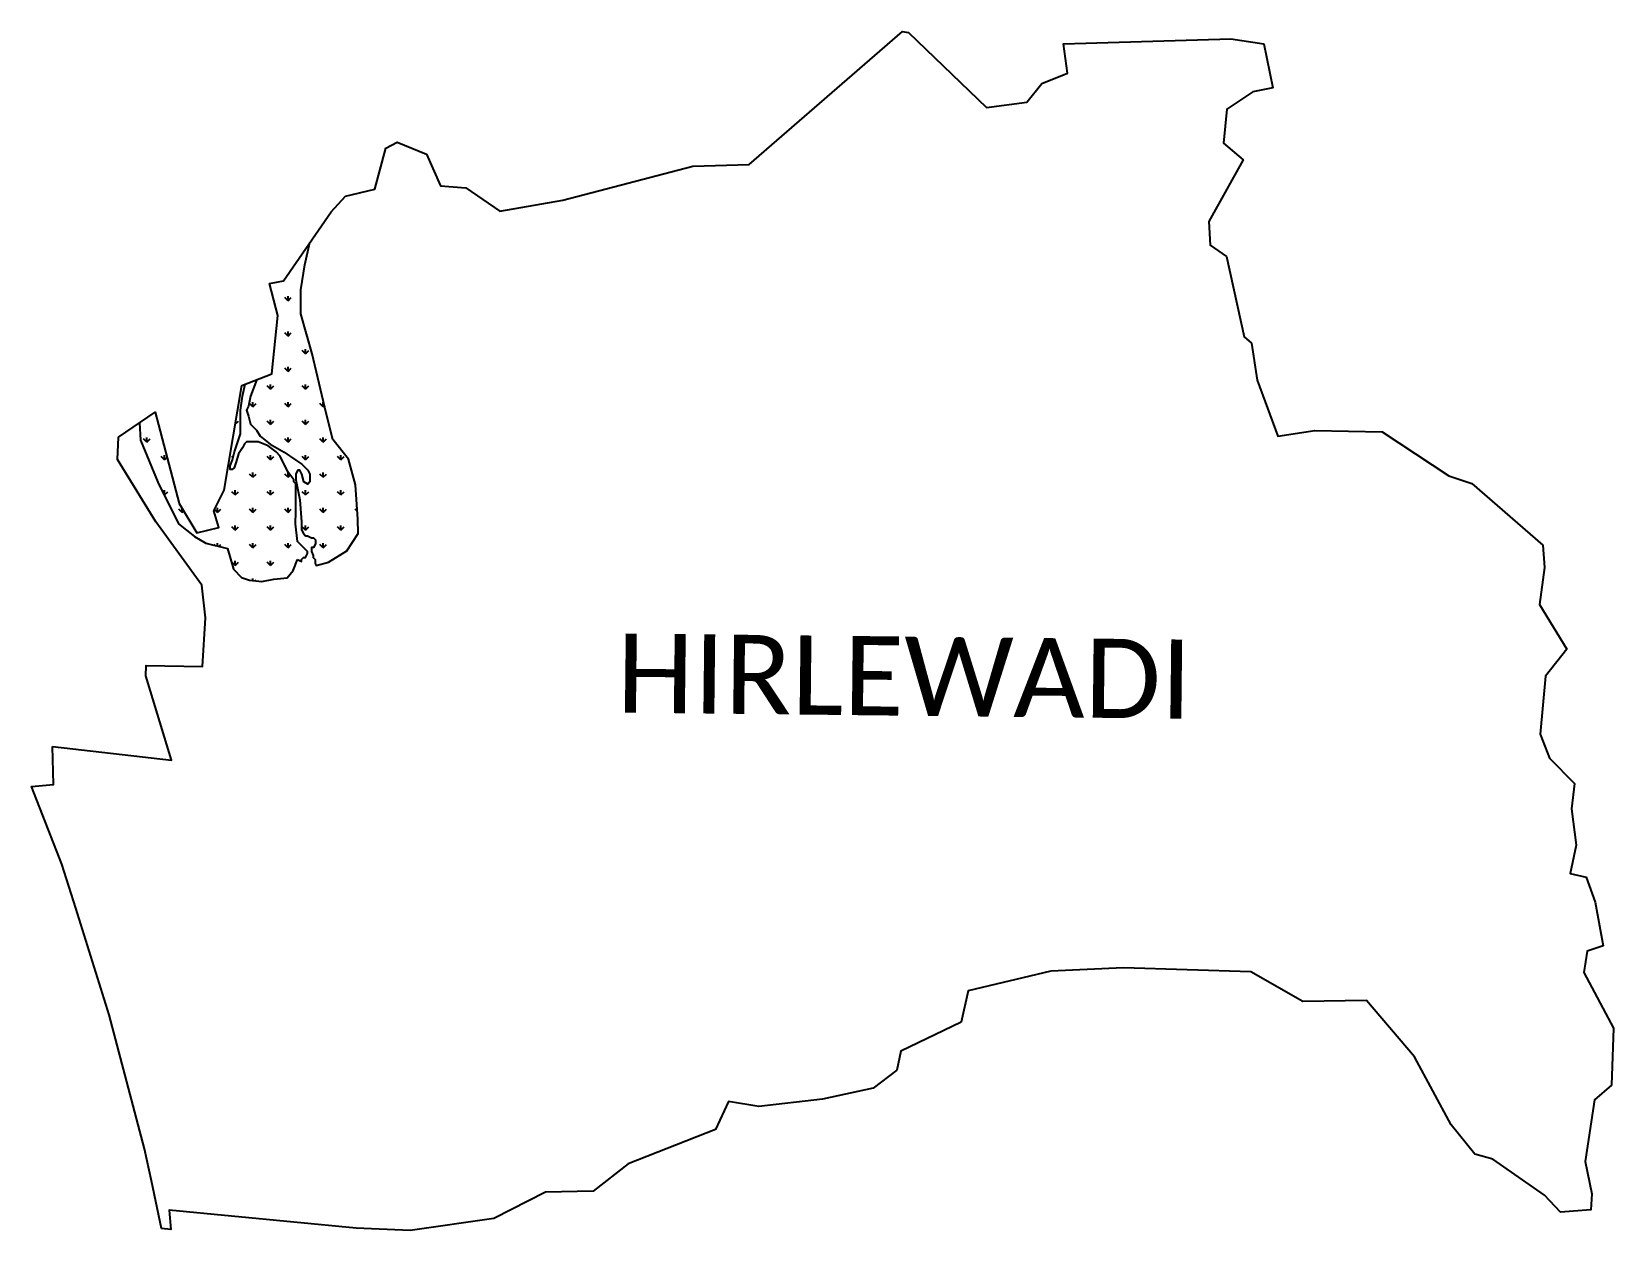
# Model space of a CAD drawing. Header units: metres. Extents: x 333256 to 336477, y 1789489 to 1791930.
import ezdxf

# ---------------------------------------------------------------- set-up
doc = ezdxf.new("R2010")
doc.units = ezdxf.units.M
doc.layers.add('MANGROOVES', color=112, linetype='Continuous')
doc.layers.add('VILLAGE NAME', color=250, linetype='Continuous')

msp = doc.modelspace()

# ---------------------------------------------------------------- linework, layer by layer
at = {"color": 3}
msp.add_lwpolyline([(333298.9, 1790474), (333540.7, 1790446.1), (333488.9, 1790618), (333489.1, 1790639), (333603.8, 1790637.2), (333610, 1790736.2), (333602.8, 1790802.4), (333509.1, 1790932), (333430.7, 1791058.5), (333432.7, 1791103.9), (333507.6, 1791154.8), (333556.7, 1790968.9), (333592.6, 1790909), (333637.6, 1790920), (333627.1, 1790954.4), (333648.2, 1790995.9), (333684.2, 1791209.6), (333745.2, 1791233), (333757.6, 1791351.7), (333740.4, 1791416.8), (333769.3, 1791422.6), (333866, 1791563.2), (333895.1, 1791594.9), (333955, 1791609.3), (333977.5, 1791692.4), (334000.7, 1791705), (334060.5, 1791680.6), (334088.7, 1791615.6), (334140.3, 1791611.5), (334209.4, 1791564.1), (334337.6, 1791586.7), (334602.2, 1791655.9), (334717.2, 1791659.4), (335029.2, 1791929.8), (335041.9, 1791928.2), (335200.5, 1791775.6), (335282.3, 1791786), (335313.4, 1791824.3), (335365.6, 1791844.9), (335357.5, 1791904.8), (335697.8, 1791914.9), (335765.5, 1791905.1), (335783.2, 1791815.1), (335742.9, 1791807.5), (335690.2, 1791771.7), (335682.9, 1791703), (335723.2, 1791668.6), (335653.1, 1791543.5), (335655.6, 1791495.2), (335688.9, 1791472.2), (335725.1, 1791308.6), (335740.1, 1791295.3), (335751.3, 1791220.1), (335793.6, 1791106.1), (335868.9, 1791117.5), (336006.5, 1791114.9), (336141.9, 1791025.3), (336188.5, 1791009.4), (336333, 1790884.2), (336336.4, 1790838.4), (336326.8, 1790763.5), (336382.3, 1790672.5), (336338.9, 1790617.4), (336327.8, 1790499.4), (336347.2, 1790450.4), (336397.7, 1790398.8), (336391.6, 1790347.2), (336401.5, 1790273.3), (336388.8, 1790215.7), (336421.3, 1790208.3), (336440.2, 1790157.2), (336456.4, 1790068.4), (336423.6, 1790057.2), (336417.1, 1790014), (336477, 1789900.7), (336473, 1789784.4), (336438.5, 1789755), (336419.4, 1789628.9), (336432.8, 1789563.2), (336430.9, 1789530.7), (336369, 1789526.1), (336337, 1789560.9), (336231.4, 1789634.1), (336194.8, 1789644.3), (336146.5, 1789703.7), (336072.1, 1789842.2), (335974.5, 1789956.8), (335844.6, 1789954.7), (335738.5, 1790015.3), (335479.7, 1790023.4), (335331.6, 1790016.9), (335163.1, 1789976.9), (335149.1, 1789913), (335026, 1789853.9), (335018.1, 1789815.2), (334969.9, 1789778.3), (334866.5, 1789756.4), (334736.9, 1789740.9), (334674.8, 1789751.5), (334648.5, 1789694.2), (334470.7, 1789624.5), (334399.6, 1789569.1), (334302.3, 1789566.6), (334197.1, 1789512.9), (334027.1, 1789489), (333917.1, 1789493.2), (333536.2, 1789530.1), (333539.7, 1789490.9), (333520.5, 1789492.8), (333500.1, 1789589.7), (333486.1, 1789655), (333413.7, 1789928), (333345.8, 1790145.3), (333317.8, 1790234.4), (333256.1, 1790392.5), (333300.6, 1790397.1), (333298.9, 1790474)], dxfattribs=at)
at = {"layer": 'MANGROOVES', "linetype": 'Continuous'}
for p, q in [((333817.5, 1791492.6), (333820.8, 1791496)), ((333807.4, 1791424.1), (333807.3, 1791424.1)), ((333778.2, 1791381.5), (333771.4, 1791388.2)), ((333778.2, 1791381.5), (333778.2, 1791391)), ((333778.2, 1791381.5), (333784.9, 1791388.2)), ((333778.2, 1791309.6), (333771.4, 1791316.4)), ((333778.2, 1791309.6), (333778.2, 1791319.2)), ((333778.2, 1791309.6), (333784.9, 1791316.4)), ((333814.1, 1791273.7), (333807.3, 1791280.5)), ((333814.1, 1791273.7), (333814.1, 1791283.3)), ((333814.1, 1791273.7), (333820.8, 1791280.5)), ((333778.2, 1791237.8), (333771.4, 1791244.5)), ((333778.2, 1791237.8), (333778.2, 1791247.3)), ((333778.2, 1791237.8), (333784.9, 1791244.5)), ((333742.2, 1791201.9), (333735.5, 1791208.6)), ((333742.2, 1791201.9), (333742.2, 1791211.4)), ((333742.2, 1791201.9), (333749, 1791208.6)), ((333814.1, 1791201.9), (333807.3, 1791208.6)), ((333814.1, 1791201.9), (333814.1, 1791211.4)), ((333814.1, 1791201.9), (333820.8, 1791208.6)), ((333706.3, 1791166), (333699.6, 1791172.7)), ((333706.3, 1791166), (333706.3, 1791175.5)), ((333706.3, 1791166), (333713.1, 1791172.7)), ((333778.2, 1791166), (333771.4, 1791172.7)), ((333778.2, 1791166), (333778.2, 1791175.5)), ((333778.2, 1791166), (333784.9, 1791172.7)), ((333850, 1791166), (333843.3, 1791172.7)), ((333850, 1791166), (333850, 1791175.5)), ((333850, 1791166), (333852.4, 1791168.4)), ((333670.9, 1791130.5), (333677.1, 1791136.8)), ((333742.2, 1791130), (333735.5, 1791136.8)), ((333742.2, 1791130), (333742.2, 1791139.6)), ((333742.2, 1791130), (333749, 1791136.8)), ((333814.1, 1791130), (333807.3, 1791136.8)), ((333814.1, 1791130), (333814.1, 1791139.6)), ((333814.1, 1791130), (333820.8, 1791136.8)), ((333490.8, 1791094.1), (333484.1, 1791100.9)), ((333490.8, 1791094.1), (333490.8, 1791103.6)), ((333490.8, 1791094.1), (333497.5, 1791100.9)), ((333706.3, 1791094.1), (333706.1, 1791094.4)), ((333706.3, 1791094.1), (333706.3, 1791094.4)), ((333706.3, 1791094.1), (333706.6, 1791094.4)), ((333778.2, 1791094.1), (333771.4, 1791100.9)), ((333778.2, 1791094.1), (333778.2, 1791103.6)), ((333778.2, 1791094.1), (333784.9, 1791100.9)), ((333850, 1791094.1), (333843.3, 1791100.9)), ((333850, 1791094.1), (333850, 1791103.6)), ((333850, 1791094.1), (333856.7, 1791100.9)), ((333526.7, 1791058.2), (333520, 1791064.9)), ((333526.7, 1791058.2), (333526.7, 1791067.7)), ((333526.7, 1791058.2), (333531.8, 1791063.3)), ((333666, 1791062.6), (333663.7, 1791064.9)), ((333675.2, 1791063), (333677.1, 1791064.9)), ((333742.2, 1791058.2), (333735.5, 1791064.9)), ((333742.2, 1791058.2), (333742.2, 1791067.7)), ((333742.2, 1791058.2), (333749, 1791064.9)), ((333814.1, 1791058.2), (333807.3, 1791064.9)), ((333814.1, 1791058.2), (333814.1, 1791067.7)), ((333814.1, 1791058.2), (333820.8, 1791064.9)), ((333885.9, 1791058.2), (333879.2, 1791064.9)), ((333885.9, 1791058.2), (333885.9, 1791067.7)), ((333885.9, 1791058.2), (333892.7, 1791064.9)), ((333706.3, 1791022.3), (333699.6, 1791029)), ((333706.3, 1791022.3), (333706.3, 1791031.8)), ((333706.3, 1791022.3), (333713.1, 1791029)), ((333778.2, 1791022.3), (333771.4, 1791029)), ((333778.2, 1791022.3), (333778.2, 1791031.8)), ((333778.2, 1791022.3), (333782.8, 1791026.9)), ((333850, 1791022.3), (333843.3, 1791029)), ((333850, 1791022.3), (333850, 1791031.8)), ((333850, 1791022.3), (333856.7, 1791029)), ((333526.7, 1790986.4), (333525.2, 1790987.9)), ((333526.7, 1790986.4), (333526.7, 1790995.9)), ((333526.7, 1790986.4), (333533.4, 1790993.1)), ((333670.4, 1790986.4), (333663.7, 1790993.1)), ((333670.4, 1790986.4), (333670.4, 1790995.9)), ((333670.4, 1790986.4), (333677.1, 1790993.1)), ((333742.2, 1790986.4), (333735.5, 1790993.1)), ((333742.2, 1790986.4), (333742.2, 1790995.9)), ((333742.2, 1790986.4), (333749, 1790993.1)), ((333814.1, 1790986.4), (333807.3, 1790993.1)), ((333814.1, 1790986.4), (333814.1, 1790995.9)), ((333814.1, 1790986.4), (333820.8, 1790993.1)), ((333885.9, 1790986.4), (333879.2, 1790993.1)), ((333885.9, 1790986.4), (333885.9, 1790995.9)), ((333885.9, 1790986.4), (333892.7, 1790993.1)), ((333562.6, 1790950.4), (333555.9, 1790957.2)), ((333562.6, 1790950.4), (333562.6, 1790959.1)), ((333562.6, 1790950.4), (333565.9, 1790953.7)), ((333634.5, 1790950.4), (333628.3, 1790956.7)), ((333634.5, 1790950.4), (333634.5, 1790960)), ((333634.5, 1790950.4), (333641.2, 1790957.2)), ((333706.3, 1790950.4), (333699.6, 1790957.2)), ((333706.3, 1790950.4), (333706.3, 1790960)), ((333706.3, 1790950.4), (333713.1, 1790957.2)), ((333778.2, 1790950.4), (333771.4, 1790957.2)), ((333778.2, 1790950.4), (333778.2, 1790960)), ((333778.2, 1790950.4), (333784.9, 1790957.2)), ((333850, 1790950.4), (333843.3, 1790957.2)), ((333850, 1790950.4), (333850, 1790960)), ((333850, 1790950.4), (333856.7, 1790957.2)), ((333919.4, 1790952.9), (333915.1, 1790957.2)), ((333670.4, 1790914.5), (333663.7, 1790921.3)), ((333670.4, 1790914.5), (333670.4, 1790924)), ((333670.4, 1790914.5), (333677.1, 1790921.3)), ((333742.2, 1790914.5), (333735.5, 1790921.3)), ((333742.2, 1790914.5), (333742.2, 1790924)), ((333742.2, 1790914.5), (333749, 1790921.3)), ((333814.1, 1790914.5), (333807.3, 1790921.3)), ((333814.1, 1790914.5), (333814.1, 1790924)), ((333814.1, 1790914.5), (333820.8, 1790921.3)), ((333885.9, 1790914.5), (333879.2, 1790921.3)), ((333885.9, 1790914.5), (333885.9, 1790924)), ((333885.9, 1790914.5), (333892.7, 1790921.3)), ((333629, 1790884), (333627.7, 1790885.3)), ((333634.5, 1790882.7), (333634.5, 1790888.1)), ((333637.8, 1790881.9), (333641.2, 1790885.3)), ((333706.3, 1790878.6), (333699.6, 1790885.3)), ((333706.3, 1790878.6), (333706.3, 1790888.1)), ((333706.3, 1790878.6), (333713.1, 1790885.3)), ((333778.2, 1790878.6), (333771.4, 1790885.3)), ((333778.2, 1790878.6), (333778.2, 1790888.1)), ((333778.2, 1790878.6), (333784.9, 1790885.3)), ((333850, 1790878.6), (333843.3, 1790885.3)), ((333850, 1790878.6), (333850, 1790888.1)), ((333850, 1790878.6), (333856.7, 1790885.3)), ((333670.4, 1790842.7), (333670.4, 1790852.2)), ((333742.2, 1790842.7), (333742.2, 1790852.2)), ((333670.4, 1790842.7), (333663.7, 1790849.4)), ((333670.4, 1790842.7), (333677.1, 1790849.4)), ((333742.2, 1790842.7), (333735.5, 1790849.4)), ((333742.2, 1790842.7), (333749, 1790849.4)), ((333700, 1790813), (333699.6, 1790813.5)), ((333706.3, 1790812.3), (333706.3, 1790816.3)), ((333711.3, 1790811.8), (333713.1, 1790813.5))]:
    msp.add_line(p, q, dxfattribs=at)
at = {"layer": 'MANGROOVES', "flags": 128}
for points in [[(333833.7, 1790846.7), (333835.7, 1790842.6), (333860.9, 1790849.5), (333898.2, 1790872.5), (333921.2, 1790908.1), (333920.4, 1790937.1), (333915.7, 1791007.2), (333901.1, 1791059.3), (333869.7, 1791099), (333856.1, 1791152.7), (333827.5, 1791273.6), (333804.2, 1791355), (333804.2, 1791404), (333812.3, 1791454.8), (333822.8, 1791500.4)], [(333797.7, 1790854.9), (333805.4, 1790851), (333805.4, 1790855), (333809.5, 1790859), (333813.5, 1790859), (333817.6, 1790867), (333817.6, 1790871.1), (333809.6, 1790879.2), (333805.6, 1790883.3), (333801.5, 1790887.4), (333797.5, 1790891.4), (333793.7, 1790927.9), (333793.8, 1790952.2), (333793.9, 1790976.5), (333794, 1790996.7), (333794.1, 1791004.8), (333794.1, 1791008.9), (333790.1, 1791012.9), (333790.1, 1791017), (333778.1, 1791033.2), (333762, 1791065.7), (333754, 1791073.9), (333737.9, 1791086.1), (333717.7, 1791094.3), (333709.6, 1791094.4), (333701.5, 1791094.4), (333693.4, 1791094.4), (333689.3, 1791090.4), (333685.2, 1791082.3), (333677.1, 1791070.2), (333672.9, 1791054.1), (333668.8, 1791041.9), (333664.7, 1791037.9), (333660.7, 1791037.9), (333660.7, 1791046), (333664.9, 1791058.2), (333669, 1791074.3), (333677.2, 1791098.6), (333681.3, 1791110.7), (333681.4, 1791130.9), (333681.6, 1791159.3), (333685.8, 1791187.6), (333690.9, 1791212.3)], [(333714.9, 1791221.4), (333702, 1791187.5), (333697.8, 1791167.3), (333693.7, 1791159.2), (333697.7, 1791147), (333701.7, 1791130.8), (333713.8, 1791118.6), (333721.8, 1791106.4), (333741.9, 1791090.1), (333770.2, 1791073.8), (333794.4, 1791057.4), (333806.5, 1791049.3), (333818.6, 1791037.1), (333822.6, 1791028.9), (333822.5, 1791020.9), (333822.5, 1791012.8), (333818.4, 1791008.7), (333810.3, 1791012.8), (333806.4, 1791029), (333802.4, 1791037.2), (333798.3, 1791037.2), (333794.2, 1791029.1), (333794.2, 1791017), (333798.1, 1790996.7), (333802, 1790976.4), (333805.8, 1790931.9), (333805.8, 1790927.8), (333805.8, 1790919.7), (333805.7, 1790915.7), (333809.7, 1790907.6), (333813.8, 1790903.5), (333817.8, 1790903.5), (333825.9, 1790899.4), (333829.9, 1790899.4), (333834, 1790895.3), (333833.9, 1790891.2), (333833.9, 1790887.2), (333829.8, 1790879.1), (333825.8, 1790879.1), (333825.8, 1790875.1), (333825.7, 1790871), (333829.7, 1790862.9), (333829.7, 1790858.9), (333833.7, 1790854.8)], [(333476, 1791133.3), (333477.7, 1791098), (333512.8, 1791012.7), (333555.3, 1790927.5), (333587.8, 1790901.7), (333610.6, 1790888.5), (333655.2, 1790877.7), (333667.4, 1790835.5), (333683.7, 1790818.4), (333699.9, 1790813), (333725, 1790810.3), (333749.2, 1790814.8), (333776.6, 1790817.9), (333788.8, 1790832.7)]]:
    msp.add_lwpolyline(points, dxfattribs=at)
at = {"layer": 'MANGROOVES'}
for points in [[(333788.8, 1790832.7), (333797.7, 1790854.9)], [(333833.7, 1790854.8), (333833.7, 1790846.7)]]:
    msp.add_lwpolyline(points, dxfattribs=at)

# ---------------------------------------------------------------- texts
at = {"layer": 'VILLAGE NAME', "insert": (334448.8, 1790704.5), "char_height": 161.109, "attachment_point": 1, "rotation": 359.3742}
msp.add_mtext_dynamic_manual_height_columns('{\\fCalibri|b0|i0|c0|p34;HIRLEWADI}', width=1589.786, gutter_width=805.5, heights=[0], dxfattribs=at)

doc.saveas('drawing.dxf')
